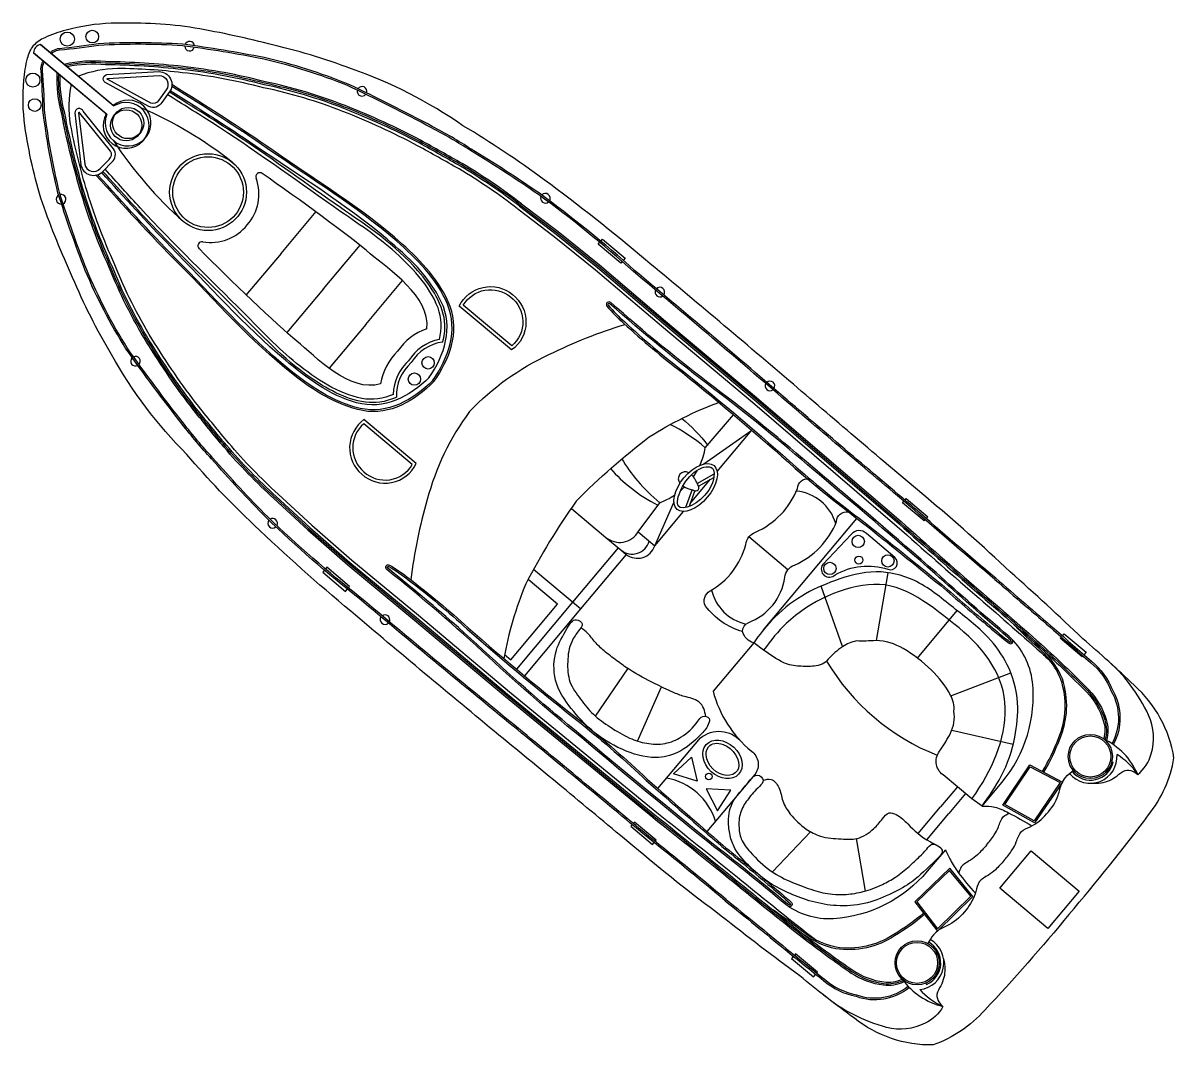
# Model space of a CAD drawing. Header units: metres. Extents: x 283839 to 285909, y 2019455 to 2022422.
# Drawn here: x 285416.8 to 285473.5, y 2021062.9 to 2021113.4 of the extents above; entities that cross this region are included whole.
import ezdxf

# ---------------------------------------------------------------- set-up
doc = ezdxf.new("R2010")
doc.units = ezdxf.units.M
doc.header["$MEASUREMENT"] = 0

msp = doc.modelspace()

# ---------------------------------------------------------------- linework, layer by layer
at = {"color": 32, "true_color": 0xcd6928}
for p, q in [((285429.487, 2021101.986), (285431.218, 2021104.049)), ((285431.576, 2021100.233), (285433.383, 2021102.386)), ((285429.487, 2021101.986), (285427.756, 2021099.923)), ((285433.665, 2021098.48), (285435.477, 2021100.639)), ((285431.576, 2021100.233), (285429.769, 2021098.08)), ((285433.665, 2021098.48), (285431.853, 2021096.321)), ((285450.354, 2021091.592), (285452.711, 2021093.256)), ((285451.005, 2021091.222), (285452.711, 2021093.256)), ((285450.011, 2021090.624), (285450.85, 2021091.111)), ((285450.088, 2021090.492), (285450.837, 2021090.926)), ((285449.763, 2021090.329), (285449.438, 2021089.44)), ((285449.672, 2021089.635), (285450.679, 2021090.834)), ((285449.907, 2021090.276), (285449.62, 2021089.493)), ((285447.924, 2021087.551), (285448.872, 2021089.693)), ((285447.924, 2021087.551), (285449.347, 2021089.247)), ((285453.291, 2021083.405), (285457.903, 2021088.9)), ((285447.105, 2021088.239), (285447.924, 2021087.551)), ((285454.499, 2021086.369), (285452.566, 2021087.991)), ((285458.863, 2021082.876), (285459.443, 2021086.227)), ((285457.193, 2021082.577), (285456.131, 2021085.562)), ((285443.87, 2021084.769), (285441.1, 2021081.469)), ((285444.264, 2021084.438), (285441.496, 2021081.139)), ((285460.89, 2021082.001), (285462.842, 2021084.36)), ((285445.009, 2021079.138), (285446.605, 2021081.489)), ((285462.539, 2021080.152), (285465.494, 2021081.286)), ((285447.08, 2021077.919), (285448.257, 2021080.591)), ((285462.587, 2021078.462), (285465.614, 2021077.766)), ((285470.476, 2021076.896), (285470.551, 2021076.877)), ((285462.858, 2021075.661), (285462.03, 2021074.675)), ((285463.257, 2021075.33), (285462.428, 2021074.341)), ((285460.921, 2021073.353), (285462.03, 2021074.675)), ((285461.344, 2021073.05), (285462.428, 2021074.341)), ((285453.735, 2021071.457), (285455.607, 2021073.445)), ((285458.32, 2021070.516), (285457.875, 2021073.105)), ((285461.308, 2021065.972), (285461.339, 2021065.901))]:
    msp.add_line(p, q, dxfattribs=at)
for points in [[(285468.364, 2021069.359, 0.01736), (285472.288, 2021074.269, 0.12634), (285473.544, 2021077.083, 0.172899), (285471.574, 2021080.677, 0.013884), (285469.047, 2021082.966, 0.008973), (285465.467, 2021086.267, 0.01509), (285461.301, 2021089.962, -0.002245), (285454.763, 2021095.524, 0.003342), (285447.476, 2021101.664, 0.016984), (285442.469, 2021105.618, 0.024546), (285438.461, 2021108.288, 0.067942), (285432.958, 2021111.093, 0.033948), (285428.869, 2021112.324, 0.022001), (285424.989, 2021113.147, 0.042872), (285421.102, 2021113.34, 0.059514), (285418.876, 2021113.001, 0.046364), (285417.826, 2021112.628, 0.104882), (285417.27, 2021112.239, 0.104882)], [(285468.364, 2021069.359, -0.01736), (285464.209, 2021064.642, -0.12634), (285461.656, 2021062.918, -0.172899), (285457.775, 2021064.235, -0.013884), (285455.082, 2021066.326, -0.008973), (285451.21, 2021069.279, -0.01509), (285446.849, 2021072.741, 0.002245), (285440.236, 2021078.215, -0.003342), (285432.925, 2021084.326, -0.016984), (285428.162, 2021088.571, -0.024546), (285424.838, 2021092.055, -0.067942), (285421.121, 2021096.988, -0.033948), (285419.199, 2021100.802, -0.022001), (285417.715, 2021104.479, -0.042872), (285416.851, 2021108.274, -0.059514), (285416.799, 2021110.525, -0.046364), (285416.984, 2021111.624, -0.104882), (285417.27, 2021112.239, -0.104882)], [(285464.755, 2021085.95, -0.006425), (285460.778, 2021089.379, -0.002217), (285454.253, 2021094.93, 0.003368), (285446.933, 2021101.146, 0.024633), (285442.231, 2021104.952, 0.015037), (285438.872, 2021107.126, 0.025439), (285436.944, 2021108.25, 0.013843), (285432.796, 2021110.339, 0.040266), (285428.646, 2021111.646, 0.016729), (285424.633, 2021112.309, 0.029739), (285420.487, 2021112.327, -0.01525), (285418.552, 2021112.085, 0.132389), (285418.214, 2021111.977, 0.028442), (285418.093, 2021111.899, 0.028442)], [(285464.706, 2021085.891, -0.006424), (285460.728, 2021089.321, -0.002217), (285454.203, 2021094.872, 0.003368), (285446.883, 2021101.088, 0.024633), (285442.187, 2021104.889, 0.015038), (285438.831, 2021107.061, 0.025461), (285436.908, 2021108.182, 0.013839), (285432.765, 2021110.268, 0.040238), (285428.63, 2021111.571, 0.016715), (285424.625, 2021112.233, 0.029693), (285420.495, 2021112.251, -0.015234), (285418.557, 2021112.008, 0.134036), (285418.253, 2021111.911, 0.024879), (285418.154, 2021111.848, 0.024879)], [(285451.399, 2021070.035, 0.006425), (285447.332, 2021073.357, 0.002217), (285440.732, 2021078.82, -0.003368), (285433.341, 2021084.95, -0.024633), (285428.777, 2021088.921, -0.015037), (285426.053, 2021091.852, -0.025439), (285424.612, 2021093.555, -0.013843), (285421.835, 2021097.279, -0.040266), (285419.828, 2021101.139, -0.016729), (285418.478, 2021104.976, -0.029739), (285417.741, 2021109.056, 0.01525), (285417.644, 2021111.003, -0.132389), (285417.692, 2021111.355, -0.028442), (285417.748, 2021111.487, -0.028442)], [(285451.448, 2021070.094, 0.006424), (285447.38, 2021073.416, 0.002217), (285440.781, 2021078.88, -0.003368), (285433.39, 2021085.01, -0.024633), (285428.831, 2021088.975, -0.015038), (285426.11, 2021091.903, -0.025461), (285424.673, 2021093.603, -0.013839), (285421.899, 2021097.321, -0.040238), (285419.899, 2021101.168, -0.016715), (285418.552, 2021104.996, -0.029693), (285417.818, 2021109.061, 0.015234), (285417.72, 2021111.011, -0.134036), (285417.764, 2021111.328, -0.024879), (285417.808, 2021111.436, -0.024879)], [(285441.349, 2021104.432, 0.031596), (285438.423, 2021106.415, 0.004928), (285436.372, 2021107.568, 0.02844), (285432.647, 2021109.277, 0.042875), (285428.696, 2021110.457, 0.035347), (285424.649, 2021111.208, 0.024093), (285420.833, 2021111.449, 0.079837), (285418.79, 2021111.315)], [(285441.302, 2021104.371, 0.031592), (285438.385, 2021106.349, 0.004926), (285436.335, 2021107.501, 0.028436), (285432.619, 2021109.205, 0.042895), (285428.678, 2021110.382, 0.035363), (285424.64, 2021111.132, 0.024111), (285420.828, 2021111.372, 0.077658), (285418.864, 2021111.253, 0.077658)], [(285441.255, 2021104.31, 0.031588), (285438.346, 2021106.282, 0.004924), (285436.299, 2021107.433, 0.028433), (285432.591, 2021109.134, 0.042917), (285428.661, 2021110.307, 0.035379), (285424.632, 2021111.055, 0.02413), (285420.824, 2021111.295, 0.075408), (285418.938, 2021111.19, 0.075408)], [(285429.137, 2021089.88, -0.031596), (285426.676, 2021092.417, -0.004928), (285425.184, 2021094.237, -0.02844), (285422.855, 2021097.609, -0.042875), (285421.007, 2021101.296, -0.035347), (285419.566, 2021105.151, -0.024093), (285418.666, 2021108.868, -0.079837), (285418.444, 2021110.903)], [(285429.188, 2021089.937, -0.031592), (285426.734, 2021092.466, -0.004926), (285425.244, 2021094.285, -0.028436), (285422.921, 2021097.649, -0.042895), (285421.078, 2021101.326, -0.035363), (285419.639, 2021105.173, -0.024111), (285418.741, 2021108.885, -0.077658), (285418.518, 2021110.841, -0.077658)], [(285429.24, 2021089.993, -0.031588), (285426.793, 2021092.516, -0.004924), (285425.305, 2021094.333, -0.028433), (285422.986, 2021097.689, -0.042917), (285421.149, 2021101.356, -0.035379), (285419.713, 2021105.194, -0.02413), (285418.816, 2021108.902, -0.075408), (285418.592, 2021110.778, -0.075408)], [(285441.161, 2021104.189, 0.031581), (285438.269, 2021106.15, 0.00492), (285436.226, 2021107.298, 0.028426), (285432.534, 2021108.991, 0.042959), (285428.626, 2021110.158, 0.035411), (285424.614, 2021110.903, 0.028829), (285421.419, 2021111.107, 0.092336), (285419.49, 2021110.727, 0.080328)], [(285423.973, 2021109.935), (285423.611, 2021109.435, -0.382221), (285422.97, 2021109.227), (285420.88, 2021110.381, -0.786544), (285420.89, 2021110.809), (285423.467, 2021110.955, -0.616464), (285423.973, 2021109.935, -3.844907)], [(285429.343, 2021090.107, -0.031581), (285426.91, 2021092.615, -0.00492), (285425.425, 2021094.428, -0.028426), (285423.117, 2021097.77, -0.042959), (285421.29, 2021101.416, -0.035411), (285419.86, 2021105.238, -0.028829), (285419.105, 2021108.35, -0.092336), (285419.145, 2021110.315, -0.080328)], [(285420.702, 2021106.037), (285421.132, 2021106.48, 0.382221), (285421.226, 2021107.148), (285419.726, 2021109.006, 0.786544), (285419.307, 2021108.922), (285419.61, 2021106.359, 0.616464), (285420.702, 2021106.037, 3.844907)], [(285441.163, 2021104.187), (285442.964, 2021102.816), (285445.001, 2021101.177), (285448.253, 2021098.413), (285452.746, 2021094.642), (285459.88, 2021088.514, 0.002601), (285463.722, 2021085.144, -0.00441), (285466.985, 2021082.286, -0.002867), (285467.467, 2021081.841, -0.002867)], [(285441.256, 2021104.309), (285443.059, 2021102.937), (285445.099, 2021101.296), (285448.352, 2021098.53), (285452.845, 2021094.759), (285459.981, 2021088.63, 0.002601), (285463.822, 2021085.26, -0.00441), (285467.087, 2021082.4, -0.012997), (285469.236, 2021080.334, -0.113276), (285470.057, 2021078.935, -0.142458), (285470.078, 2021078.022, -0.142458)], [(285441.303, 2021104.37), (285443.106, 2021102.998), (285445.148, 2021101.355), (285448.402, 2021098.589), (285452.895, 2021094.818), (285460.031, 2021088.688, 0.002601), (285463.872, 2021085.318, -0.004411), (285467.139, 2021082.457, -0.013003), (285469.291, 2021080.388, -0.113337), (285470.131, 2021078.958, -0.144821), (285470.148, 2021077.987, -0.138987)], [(285441.349, 2021104.432), (285443.153, 2021103.058), (285445.197, 2021101.414), (285448.451, 2021098.647), (285452.945, 2021094.876), (285460.082, 2021088.746, 0.002601), (285463.922, 2021085.376, -0.004411), (285467.19, 2021082.514, -0.013009), (285469.347, 2021080.441, -0.113396), (285470.204, 2021078.981, -0.146005), (285470.218, 2021077.949, -1.595219)], [(285440.865, 2021097.217), (285438.278, 2021099.388, -0.483063), (285440.91, 2021099.953, -0.50024), (285440.865, 2021097.217, -0.418424)], [(285464.073, 2021074.711), (285465.053, 2021075.879, 0.202722), (285466.562, 2021080.847, 0.178768), (285465.4, 2021083.087, -0.010028), (285461.809, 2021086.233, 0.005356), (285455.817, 2021091.347, 0.016605), (285450.872, 2021095.368, -0.018921), (285445.757, 2021099.556, 0.925873), (285445.563, 2021099.384, 0.041202), (285446.391, 2021098.544, 0.024461), (285449.291, 2021096.102, -0.012888), (285454.857, 2021091.374, 0.019359), (285458.183, 2021088.691, -0.002375), (285462.034, 2021085.588, 0.006386), (285464.428, 2021083.546, 0.013656), (285465.404, 2021082.747, 0.862706), (285465.578, 2021082.913, -0.648089)], [(285465.518, 2021082.865, 0.016488), (285465.35, 2021083.029, -0.010023), (285461.758, 2021086.176, 0.005356), (285455.767, 2021091.289, 0.016607), (285450.826, 2021095.306, -0.018921), (285445.706, 2021099.499, -0.01143), (285445.704, 2021099.501, 0.913283), (285445.624, 2021099.432, 0.041174), (285446.443, 2021098.601, 0.024478), (285449.338, 2021096.162, -0.012889), (285454.908, 2021091.432, 0.019362), (285458.23, 2021088.752, -0.002377), (285462.083, 2021085.647, 0.006391), (285464.478, 2021083.604, 0.013664), (285465.451, 2021082.808, -0.000701), (285465.451, 2021082.807, 0.819976), (285465.518, 2021082.865, 0.819976)], [(285438.792, 2021094.177, -0.096403), (285442.706, 2021096.987, -0.040538), (285446.461, 2021098.479, -1.92312)], [(285444.051, 2021089.763, -0.033687), (285447.645, 2021092.924, -0.051879), (285451.084, 2021094.632, -1.92312)], [(285436.158, 2021091.608), (285433.571, 2021093.779, 0.483063), (285433.471, 2021091.089, 0.50024), (285436.158, 2021091.608, 0.418424)], [(285438.792, 2021094.177, 0.096403), (285436.703, 2021089.835, 0.040538), (285435.886, 2021085.878, 1.92312)], [(285452.261, 2021083.316, -0.164009), (285450.425, 2021084.582, -0.407559), (285450.657, 2021085.325, 0.20466), (285452.416, 2021087.622, -0.28657), (285452.89, 2021088.225, 0.198759), (285454.964, 2021090.377, -0.45148), (285455.54, 2021090.851, -1.463971)], [(285429.137, 2021089.88), (285430.802, 2021088.341), (285432.776, 2021086.614), (285436.065, 2021083.889), (285440.559, 2021080.118), (285447.835, 2021074.153, -0.002601), (285451.819, 2021070.955, 0.004411), (285455.205, 2021068.233, 0.013009), (285457.621, 2021066.469, 0.113396), (285459.207, 2021065.878, 0.146005), (285460.226, 2021066.043, 1.595219)], [(285429.189, 2021089.936), (285430.854, 2021088.398), (285432.826, 2021086.673), (285436.115, 2021083.948), (285440.608, 2021080.177), (285447.883, 2021074.212, -0.002601), (285451.868, 2021071.014, 0.004411), (285455.253, 2021068.294, 0.013003), (285457.664, 2021066.533, 0.113337), (285459.217, 2021065.954, 0.144821), (285460.177, 2021066.106, 0.138987)], [(285429.241, 2021089.992), (285430.905, 2021088.455), (285432.876, 2021086.731), (285436.164, 2021084.007), (285440.657, 2021080.236), (285447.931, 2021074.272, -0.002601), (285451.916, 2021071.074, 0.00441), (285455.3, 2021068.354, 0.012997), (285457.707, 2021066.596, 0.113276), (285459.227, 2021066.03, 0.142458), (285460.13, 2021066.169, 0.142458)], [(285429.345, 2021090.105), (285431.007, 2021088.57), (285432.975, 2021086.848), (285436.262, 2021084.125), (285440.755, 2021080.354), (285448.027, 2021074.392, -0.002601), (285452.013, 2021071.193, 0.00441), (285455.394, 2021068.475, 0.002867), (285455.916, 2021068.078, 0.002867)], [(285444.051, 2021089.763, 0.033687), (285441.562, 2021085.676, 0.051879), (285440.476, 2021081.993, 1.92312)], [(285443.817, 2021089.394), (285445.517, 2021087.968, 0.462925), (285447.105, 2021088.239), (285448.173, 2021089.68)], [(285452.806, 2021082.772, -0.291269), (285452.257, 2021083.331, -0.299867), (285452.528, 2021083.754, 0.273478), (285454.349, 2021086, -0.28657), (285454.822, 2021086.603, 0.198759), (285456.896, 2021088.756, -0.45148), (285457.472, 2021089.229, -1.463971)], [(285445.517, 2021087.968), (285446.254, 2021087.349, 0.545737), (285447.649, 2021087.782, 0.282905)], [(285446.254, 2021087.349), (285446.52, 2021087.126, 0.516839), (285447.924, 2021087.551, 0.282905)], [(285462.264, 2021072.556), (285461.369, 2021071.489, -0.202722), (285456.737, 2021069.141, -0.178768), (285454.331, 2021069.897, 0.010028), (285450.609, 2021072.887, -0.005356), (285444.533, 2021077.902, -0.016605), (285439.715, 2021082.073, 0.018921), (285434.703, 2021086.384, -0.925873), (285434.838, 2021086.605, -0.041202), (285435.81, 2021085.935, -0.024461), (285438.718, 2021083.504, 0.012888), (285444.339, 2021078.842, -0.019359), (285447.559, 2021076.032, 0.002375), (285451.283, 2021072.778, -0.006386), (285453.71, 2021070.774, -0.013656), (285454.666, 2021069.951, -0.862706), (285454.533, 2021069.751, 0.648089)], [(285454.569, 2021069.819, -0.016488), (285454.379, 2021069.956, 0.010023), (285450.656, 2021072.947, -0.005356), (285444.582, 2021077.961, -0.016607), (285439.768, 2021082.13, 0.018921), (285434.751, 2021086.444, 0.01143), (285434.748, 2021086.446, -0.913283), (285434.802, 2021086.537, -0.041174), (285435.763, 2021085.875, -0.024478), (285438.667, 2021083.447, 0.012889), (285444.291, 2021078.782, -0.019362), (285447.508, 2021075.975, 0.002377), (285451.234, 2021072.719, -0.006391), (285453.661, 2021070.715, -0.013664), (285454.614, 2021069.895, 0.000701), (285454.614, 2021069.894, -0.819976), (285454.569, 2021069.819, -0.819976)], [(285464.705, 2021085.892, 0.002941), (285467.593, 2021083.396, -0.002014), (285469.422, 2021081.793, -0.130992), (285470.45, 2021080.376, -0.261832), (285470.475, 2021077.782, -0.261832)], [(285464.755, 2021085.95, 0.002942), (285467.643, 2021083.454, -0.002013), (285469.472, 2021081.852, -0.130442), (285470.52, 2021080.409, -0.261246), (285470.543, 2021077.745, -0.209197)], [(285467.055, 2021076.412, 0.043334), (285467.838, 2021078.043, 0.18333), (285467.966, 2021080.958, 0.123985), (285466.671, 2021082.674, -0.015377), (285465.58, 2021083.733)], [(285452.806, 2021082.772), (285450.803, 2021080.385, 0.158322), (285452.696, 2021077.42, -0.417676), (285452.865, 2021076.268), (285450.503, 2021073.454)], [(285464.073, 2021074.711), (285463.573, 2021075.068), (285462.148, 2021076.25, -0.448043), (285462.03, 2021077.482, 0.025561), (285462.516, 2021078.304, 0.15676), (285462.69, 2021079.386, 0.144288), (285462.52, 2021080.189, 0.079427), (285461.574, 2021081.422, 0.054179), (285460.186, 2021082.477, 0.127294), (285458.836, 2021082.878, -0.025195), (285457.879, 2021082.856, 0.112656), (285457.187, 2021082.572, 0.061652), (285456.485, 2021081.956, -0.222278), (285455.797, 2021081.617, -0.049109), (285455.06, 2021081.613, -0.09997), (285454.289, 2021081.782, -0.045992), (285453.297, 2021082.404), (285452.806, 2021082.772)], [(285467.123, 2021076.377, 0.043195), (285467.909, 2021078.015, 0.183415), (285468.038, 2021080.985, 0.094511), (285467.107, 2021082.381)], [(285471.757, 2021076.272, 0.164393), (285472.413, 2021077.285, 0.188684), (285472.293, 2021079.188, 0.10758), (285470.182, 2021081.974)], [(285448.085, 2021075.568), (285450.186, 2021078.072, -0.406088), (285452.173, 2021077.908)], [(285451.399, 2021070.035, -0.002942), (285454.358, 2021067.624, 0.002013), (285456.253, 2021066.101, 0.130442), (285457.856, 2021065.319, 0.261246), (285460.483, 2021065.759, 0.209197)], [(285451.447, 2021070.095, -0.002941), (285454.407, 2021067.684, 0.002014), (285456.302, 2021066.16, 0.130992), (285457.877, 2021065.394, 0.261832), (285460.435, 2021065.819, 0.261832)], [(285461.191, 2021069.425, -0.043334), (285459.72, 2021068.37, -0.18333), (285456.873, 2021067.739, -0.123985), (285454.957, 2021068.717, 0.015377), (285453.725, 2021069.608)], [(285461.237, 2021069.364, -0.043195), (285459.761, 2021068.305, -0.183415), (285456.858, 2021067.664, -0.094511), (285455.321, 2021068.338)], [(285462.145, 2021064.818, -0.164393), (285461.261, 2021063.997, -0.188684), (285459.367, 2021063.784, -0.10758), (285456.256, 2021065.38)]]:
    msp.add_lwpolyline(points, format="xyb", dxfattribs=at)
for points in [[(285420.864, 2021108.872), (285417.271, 2021111.887)], [(285417.271, 2021111.887), (285420.892, 2021108.848)], [(285417.617, 2021112.299), (285421.238, 2021109.26)], [(285421.21, 2021109.284), (285417.617, 2021112.299)], [(285446.323, 2021101.583), (285446.259, 2021101.506), (285445.138, 2021102.446), (285445.21, 2021102.531)], [(285445.259, 2021102.59), (285445.345, 2021102.692), (285446.465, 2021101.752), (285446.373, 2021101.641)], [(285450.419, 2021092.395), (285451.816, 2021094.018)], [(285461.273, 2021088.84), (285461.223, 2021088.781), (285460.152, 2021089.68), (285460.214, 2021089.754)], [(285460.263, 2021089.813), (285460.327, 2021089.889), (285461.398, 2021088.99), (285461.322, 2021088.899)], [(285446.125, 2021087.457), (285443.87, 2021084.769)], [(285446.52, 2021087.126), (285444.264, 2021084.438), (285441.942, 2021086.387)], [(285431.629, 2021086.348), (285431.543, 2021086.247), (285432.664, 2021085.306), (285432.756, 2021085.416)], [(285432.805, 2021085.475), (285432.87, 2021085.552), (285431.75, 2021086.493), (285431.678, 2021086.407)], [(285440.514, 2021082.189), (285440.82, 2021081.932), (285443.124, 2021084.678), (285441.676, 2021085.894)], [(285469.054, 2021082.119), (285469.02, 2021082.078), (285467.936, 2021082.988), (285467.989, 2021083.051)], [(285468.039, 2021083.11), (285468.127, 2021083.215), (285469.211, 2021082.306), (285469.103, 2021082.177)], [(285447.948, 2021072.963), (285447.998, 2021073.023), (285446.927, 2021073.922), (285446.864, 2021073.847)], [(285446.815, 2021073.788), (285446.751, 2021073.713), (285447.822, 2021072.813), (285447.899, 2021072.904)], [(285454.766, 2021067.294), (285454.677, 2021067.188), (285455.761, 2021066.279), (285455.869, 2021066.408)], [(285455.918, 2021066.466), (285455.952, 2021066.507), (285454.868, 2021067.416), (285454.815, 2021067.353)]]:
    msp.add_lwpolyline(points, dxfattribs=at)
for points in [[(285423.819, 2021110.049), (285423.45, 2021109.539, -0.383069), (285423.055, 2021109.399), (285420.942, 2021110.566, -0.853636), (285420.924, 2021110.619), (285423.471, 2021110.763, -0.613527)], [(285420.563, 2021106.169), (285421.002, 2021106.622, 0.383069), (285421.07, 2021107.035), (285419.555, 2021108.913, 0.853636), (285419.5, 2021108.922), (285419.8, 2021106.388, 0.613527)], [(285440.868, 2021097.415), (285438.472, 2021099.425, -0.460147), (285440.814, 2021099.833, -0.47706)], [(285435.964, 2021091.571), (285433.568, 2021093.581, 0.460147), (285433.573, 2021091.204, 0.47706)], [(285456.211, 2021086.627, 0.917705), (285456.826, 2021086.124, -0.209704), (285459.422, 2021086.396, 0.850912), (285459.776, 2021086.977), (285458.365, 2021088.161, 0.435659), (285457.619, 2021088.116)]]:
    msp.add_lwpolyline(points, format="xyb", close=True, dxfattribs=at)
for points in [[(285450.011, 2021075.941), (285448.847, 2021076.303), (285449.743, 2021077.13)], [(285466.664, 2021073.876), (285465.096, 2021074.759), (285466.429, 2021076.739), (285468.045, 2021075.895)], [(285466.64, 2021073.977), (285465.206, 2021074.785), (285466.454, 2021076.64), (285467.933, 2021075.867)], [(285450.466, 2021075.559), (285451.024, 2021074.476), (285451.683, 2021075.501)], [(285467.32, 2021068.658), (285464.945, 2021070.651), (285466.498, 2021072.502), (285468.873, 2021070.509)], [(285463.621, 2021070.25), (285462.479, 2021071.641), (285460.76, 2021069.985), (285461.872, 2021068.539)], [(285463.517, 2021070.256), (285462.472, 2021071.528), (285460.863, 2021069.977), (285461.88, 2021068.655)]]:
    msp.add_lwpolyline(points, close=True, dxfattribs=at)
for centre, radius in [((285420.171, 2021112.682), 0.313), ((285418.941, 2021112.562), 0.349), ((285417.242, 2021110.538), 0.349), ((285417.337, 2021109.306), 0.313), ((285421.843, 2021108.304), 0.771), ((285421.939, 2021108.418), 0.771), ((285425.886, 2021105.008), 1.896), ((285425.886, 2021105.008), 1.896), ((285425.886, 2021105.008), 1.743), ((285425.886, 2021105.008), 1.743), ((285436.741, 2021096.584), 0.305), ((285436.066, 2021095.779), 0.305), ((285457.962, 2021087.768), 0.304), ((285457.996, 2021086.849), 0.197), ((285459.426, 2021086.807), 0.304), ((285456.566, 2021086.439), 0.304), ((285469.417, 2021077.154), 1.09), ((285469.417, 2021077.154), 1.013), ((285450.592, 2021076.171), 0.163), ((285460.87, 2021066.97), 1.09), ((285460.87, 2021066.97), 1.013)]:
    msp.add_circle(centre, radius, dxfattribs=at)
for centre, radius, start, end in [((285424.977, 2021112.211), 0.237, 4.623, 159.7651), ((285417.727, 2021111.856), 0.456, 103.9029, 176.0881), ((285417.727, 2021111.856), 0.456, 103.9029, 176.0881), ((285424.977, 2021112.211), 0.237, 178.4028, 345.9853), ((285433.483, 2021109.985), 0.237, 340.284, 148.3797), ((285433.483, 2021109.985), 0.237, 167.0147, 321.6489), ((285421.843, 2021108.304), 1.132, 149.8795, 122.329), ((285421.939, 2021108.418), 1.132, 157.662, 130.1115), ((285414.592, 2021090.675), 20.143, 51.5973, 66.6681), ((285438.043, 2021118.617), 20.143, 213.3229, 228.3937), ((285426.112, 2021104.909), 2.281, 318.2552, 20.0563), ((285428.444, 2021105.763), 0.202, 54.3332, 200.8009), ((285418.635, 2021104.654), 0.237, 120.2259, 275.368), ((285418.635, 2021104.654), 0.237, 294.0057, 101.5882), ((285442.532, 2021104.706), 0.237, 157.3348, 309.6105), ((285442.532, 2021104.706), 0.237, 328.2694, 138.6759), ((285426.023, 2021104.803), 2.281, 259.9347, 321.7359), ((285425.587, 2021102.359), 0.202, 79.1901, 225.6578), ((285448.177, 2021100.075), 0.237, 153.6256, 306.2061), ((285448.177, 2021100.075), 0.237, 324.8663, 134.9654), ((285437.63, 2021095.529), 2.894, 109.1196, 145.722), ((285437.744, 2021095.481), 2.3, 100.9573, 148.707), ((285437.259, 2021095.087), 2.894, 134.269, 170.8714), ((285437.744, 2021095.481), 2.146, 97.4999, 148.707), ((285422.303, 2021096.663), 0.237, 131.6114, 299.707), ((285422.303, 2021096.663), 0.237, 318.3421, 112.9763), ((285437.326, 2021094.983), 2.3, 131.284, 179.0337), ((285437.326, 2021094.983), 2.146, 131.284, 182.4911), ((285453.61, 2021095.446), 0.237, 151.2175, 307.4666), ((285453.61, 2021095.446), 0.237, 326.0908, 132.5933), ((285446.923, 2021093), 3.548, 335.4297, 350.1855), ((285449.434, 2021090.858), 0.347, 60.7978, 219.1434), ((285448.872, 2021090.166), 1.241, 53.6108, 53.8801), ((285448.872, 2021090.166), 1.241, 18.4001, 46.0402), ((285446.923, 2021093), 3.548, 324.898, 331.2373), ((285450.017, 2021091.531), 1.241, 226.1109, 226.3803), ((285446.923, 2021093), 3.548, 309.9446, 314.1845), ((285450.017, 2021091.531), 1.241, 235.598, 261.5909), ((285449.942, 2021090.43), 0.166, 229.9955, 49.9955), ((285446.923, 2021093), 3.548, 290.6205, 303.9715), ((285454.706, 2021088.016), 2.243, 16.62, 84.7674), ((285429.072, 2021088.667), 0.237, 141.3151, 311.7217), ((285429.072, 2021088.667), 0.237, 330.3805, 122.6562), ((285452.913, 2021085.879), 2.243, 193.1955, 257.3997), ((285434.612, 2021083.911), 0.237, 145.0256, 315.1247), ((285434.612, 2021083.911), 0.237, 333.7849, 126.3654), ((285465.982, 2021087.597), 11.166, 210.895, 248.3676), ((285468.536, 2021074.86), 3.517, 23.6642, 63.9998), ((285469.417, 2021077.154), 1.32, 219.3213, 4.2229), ((285468.863, 2021074.273), 3.517, 34.6376, 57.8701), ((285469.417, 2021077.154), 1.167, 219.3213, 346.2712), ((285447.944, 2021073.018), 3.124, 17.4641, 79.3515), ((285460.87, 2021066.97), 1.32, 275.7681, 60.6697), ((285460.87, 2021066.97), 1.167, 293.7198, 60.6697), ((285462.976, 2021068.236), 3.517, 215.9912, 256.3268), ((285463.611, 2021068.015), 3.517, 222.1209, 245.3534)]:
    msp.add_arc(centre, radius, start, end, dxfattribs=at)
for start_param, end_param in [(4.712389, 5.232342), (0.830012, 1.576846)]:
    msp.add_ellipse((285449.286, 2021091.046), major_axis=(-3.174, 2.663), ratio=0.425319, start_param=start_param, end_param=end_param, dxfattribs=at)
for centre, major_axis, ratio in [((285449.942, 2021090.43), (0.907, 1.08), 0.533092), ((285451.266, 2021077.009), (-0.799, 0.734), 0.758117)]:
    msp.add_ellipse(centre, major_axis=major_axis, ratio=ratio, dxfattribs=at)
for points, knots in [([(285436.965, 2021095.702), (285437.746, 2021096.81), (285438.232, 2021098.205), (285437.164, 2021100.75), (285436.149, 2021101.757), (285433.159, 2021104.347), (285430.97, 2021105.669), (285427.291, 2021108.215), (285425.73, 2021109.207), (285424.094, 2021110.226)], [0, 0, 0, 0, 0.0480884, 0.0480884, 0.0961768, 0.0961768, 0.1985377, 0.1985377, 0.2704106, 0.2704106, 0.2704106, 0.2704106]), ([(285437.028, 2021095.658), (285437.787, 2021096.734), (285438.313, 2021098.095), (285437.347, 2021100.617), (285436.383, 2021101.634), (285433.438, 2021104.25), (285431.249, 2021105.555), (285427.488, 2021108.181), (285425.832, 2021109.235), (285424.101, 2021110.312)], [0, 0, 0, 0, 0.0462196, 0.0462196, 0.0924392, 0.0924392, 0.1947325, 0.1947325, 0.2709084, 0.2709084, 0.2709084, 0.2709084]), ([(285437.307, 2021097.739), (285437.425, 2021098.266), (285437.426, 2021098.785), (285436.821, 2021100.384), (285435.88, 2021101.383), (285434.055, 2021102.959), (285433.058, 2021103.61), (285430.086, 2021105.684), (285428.116, 2021107.128), (285425.353, 2021108.9), (285424.624, 2021109.355), (285423.896, 2021109.81)], [0.0248254, 0.0248254, 0.0248254, 0.0248254, 0.0474598, 0.0474598, 0.0949196, 0.0949196, 0.1423794, 0.1423794, 0.237299, 0.237299, 0.2709084, 0.2709084, 0.2709084, 0.2709084]), ([(285437.464, 2021097.609), (285437.539, 2021097.893), (285437.712, 2021099.121), (285435.921, 2021101.896), (285432.112, 2021104.396), (285428.032, 2021107.409), (285425.155, 2021109.205), (285423.977, 2021109.94)], [0.0234044, 0.0234044, 0.0234044, 0.0234044, 0.0350942, 0.0739111, 0.138251, 0.2165713, 0.2709084, 0.2709084, 0.2709084, 0.2709084]), ([(285436.777, 2021095.835), (285437.575, 2021096.966), (285437.989, 2021098.337), (285436.8, 2021100.853), (285435.726, 2021101.844), (285432.644, 2021104.424), (285430.412, 2021105.797), (285426.829, 2021108.236), (285425.423, 2021109.128), (285424.018, 2021110.005)], [0, 0, 0, 0, 0.0508337, 0.0508337, 0.1016674, 0.1016674, 0.2060328, 0.2060328, 0.2709084, 0.2709084, 0.2709084, 0.2709084]), ([(285437.028, 2021095.658), (285436.1, 2021094.724), (285434.85, 2021093.969), (285432.2, 2021094.483), (285431.031, 2021095.256), (285427.943, 2021097.702), (285426.278, 2021099.632), (285423.039, 2021102.88), (285421.714, 2021104.328), (285420.353, 2021105.846)], [0, 0, 0, 0, 0.0462196, 0.0462196, 0.0924392, 0.0924392, 0.1947325, 0.1947325, 0.2709084, 0.2709084, 0.2709084, 0.2709084]), ([(285436.973, 2021095.712), (285436.018, 2021094.75), (285434.728, 2021094.03), (285432.036, 2021094.64), (285430.868, 2021095.465), (285427.799, 2021097.96), (285426.117, 2021099.887), (285422.972, 2021103.068), (285421.723, 2021104.433), (285420.437, 2021105.868)], [0, 0, 0, 0, 0.0480884, 0.0480884, 0.0961768, 0.0961768, 0.1985377, 0.1985377, 0.2704106, 0.2704106, 0.2704106, 0.2704106]), ([(285436.81, 2021095.874), (285435.834, 2021094.892), (285434.556, 2021094.247), (285431.872, 2021094.981), (285430.71, 2021095.866), (285427.634, 2021098.454), (285425.894, 2021100.414), (285422.871, 2021103.519), (285421.748, 2021104.749), (285420.64, 2021105.981)], [0, 0, 0, 0, 0.0508337, 0.0508337, 0.1016674, 0.1016674, 0.2060328, 0.2060328, 0.2709084, 0.2709084, 0.2709084, 0.2709084]), ([(285435.182, 2021094.89), (285434.915, 2021094.767), (285433.736, 2021094.383), (285430.692, 2021095.666), (285427.569, 2021098.983), (285423.894, 2021102.478), (285421.626, 2021105), (285420.698, 2021106.033)], [0.0234044, 0.0234044, 0.0234044, 0.0234044, 0.0350942, 0.0739111, 0.138251, 0.2165713, 0.2709084, 0.2709084, 0.2709084, 0.2709084]), ([(285435.027, 2021095.022), (285434.528, 2021094.814), (285434.017, 2021094.723), (285432.337, 2021095.041), (285431.19, 2021095.795), (285429.322, 2021097.319), (285428.507, 2021098.187), (285425.949, 2021100.755), (285424.185, 2021102.444), (285421.96, 2021104.858), (285421.386, 2021105.497), (285420.812, 2021106.135)], [0.0248254, 0.0248254, 0.0248254, 0.0248254, 0.0474598, 0.0474598, 0.0949196, 0.0949196, 0.1423794, 0.1423794, 0.237299, 0.237299, 0.2709084, 0.2709084, 0.2709084, 0.2709084]), ([(285436.682, 2021098.264), (285436.868, 2021099.853), (285434.787, 2021101.201), (285432.919, 2021102.803), (285430.306, 2021104.706), (285428.557, 2021105.929)], [0.0313661, 0.0313661, 0.0313661, 0.0313661, 0.1084744, 0.1084744, 0.1920729, 0.1920729, 0.1920729, 0.1920729]), ([(285434.401, 2021095.546), (285432.869, 2021095.087), (285431.179, 2021096.902), (285429.278, 2021098.465), (285426.95, 2021100.708), (285425.442, 2021102.218)], [0.0313661, 0.0313661, 0.0313661, 0.0313661, 0.1084744, 0.1084744, 0.1920729, 0.1920729, 0.1920729, 0.1920729]), ([(285450.75, 2021091.393), (285450.628, 2021091.496), (285450.336, 2021091.485), (285449.35, 2021090.862), (285448.903, 2021089.79), (285449.271, 2021089.25), (285450.133, 2021089.587), (285450.898, 2021090.786), (285450.908, 2021091.261), (285450.75, 2021091.393)], [0, 0, 0, 0, 1.031451, 1.031451, 2.992455, 2.992455, 4.95346, 4.95346, 6.283185, 6.283185, 6.283185, 6.283185]), ([(285463.573, 2021075.068), (285464.595, 2021076.497), (285465.253, 2021077.997), (285465.185, 2021081.1), (285464.266, 2021082.426), (285461.609, 2021084.573), (285460.227, 2021085.709), (285457.258, 2021085.593), (285455.568, 2021084.818), (285454.004, 2021083.339), (285453.663, 2021082.893), (285453.297, 2021082.404)], [0, 0, 0, 0, 0.0684102, 0.0684102, 0.1368204, 0.1368204, 0.2052306, 0.2052306, 0.2736407, 0.2736407, 0.2974604, 0.2974604, 0.2974604, 0.2974604]), ([(285450.58, 2021077.639), (285450.336, 2021077.374), (285450.486, 2021076.732), (285451.4, 2021076.091), (285451.944, 2021076.196), (285452.175, 2021076.94), (285451.796, 2021077.582), (285451.006, 2021077.858), (285450.727, 2021077.8), (285450.58, 2021077.639)], [0, 0, 0, 0, 1.743273, 1.743273, 3.486547, 3.486547, 5.22982, 5.22982, 6.283185, 6.283185, 6.283185, 6.283185]), ([(285464.291, 2021072.777), (285464.428, 2021072.945), (285464.657, 2021073.225), (285464.913, 2021073.704), (285465.038, 2021074.176), (285465.311, 2021074.311), (285465.416, 2021074.358)], [0, 0, 0, 0, 0.00840925, 0.01405459, 0.02148076, 0.02583256, 0.02583256, 0.02583256, 0.02583256]), ([(285464.291, 2021072.777), (285464.15, 2021072.613), (285463.913, 2021072.34), (285463.486, 2021072.004), (285463.043, 2021071.799), (285462.958, 2021071.507), (285462.93, 2021071.396)], [0, 0, 0, 0, 0.00840925, 0.01405459, 0.02148076, 0.02583256, 0.02583256, 0.02583256, 0.02583256])]:
    msp.add_open_spline(points, degree=3, knots=knots, dxfattribs=at)
for points in [[(285449.264, 2021093.84), (285449.716, 2021093.467), (285450.153, 2021093.024), (285450.541, 2021092.502)], [(285445.746, 2021091.361), (285446.339, 2021090.694), (285447.112, 2021090.046), (285448.074, 2021089.562)]]:
    msp.add_open_spline(points, degree=3, dxfattribs=at)
for points in [[(285464.073, 2021074.711), (285465.024, 2021076.182), (285465.692, 2021078.113), (285465.823, 2021079.798), (285465.318, 2021081.687), (285464.362, 2021083.039), (285462.659, 2021084.505), (285460.707, 2021085.85), (285458.856, 2021086.267), (285456.802, 2021085.83), (285455.175, 2021085.07), (285453.687, 2021083.865), (285452.806, 2021082.772)], [(285443.993, 2021083.118), (285444.167, 2021083.36), (285444.345, 2021083.697), (285444.061, 2021083.907), (285443.611, 2021083.488), (285443.07, 2021082.396), (285443.033, 2021080.922), (285443.809, 2021079.518), (285444.821, 2021078.449), (285446.313, 2021077.511), (285447.973, 2021077.105), (285449.052, 2021077.352), (285450.19, 2021078.231), (285450.567, 2021078.737), (285450.605, 2021079.035), (285450.292, 2021079.13), (285450.054, 2021078.896), (285449.227, 2021078.122), (285448.437, 2021077.798), (285447.528, 2021077.808), (285446.686, 2021078.067), (285445.73, 2021078.611), (285444.895, 2021079.242), (285444.267, 2021079.98), (285443.743, 2021080.843), (285443.631, 2021081.831), (285443.826, 2021082.82), (285443.993, 2021083.118)], [(285450.438, 2021079.134), (285450.347, 2021079.517), (285450.093, 2021079.854), (285449.385, 2021080.118), (285448.816, 2021080.327), (285447.949, 2021080.745), (285446.675, 2021081.443), (285446.052, 2021081.883), (285445.426, 2021082.368), (285444.983, 2021082.801), (285444.62, 2021083.229), (285444.289, 2021083.514)], [(285453.274, 2021075.986), (285453.668, 2021076.021), (285454.043, 2021075.628), (285454.243, 2021074.964), (285454.612, 2021074.316), (285455.401, 2021073.576), (285456.098, 2021073.225), (285457.131, 2021073.088), (285457.909, 2021073.113), (285458.732, 2021073.596), (285459.158, 2021074.073), (285459.487, 2021074.371), (285459.835, 2021074.287), (285460.414, 2021073.827), (285461.527, 2021072.945), (285462.104, 2021072.528), (285461.64, 2021071.888), (285460.515, 2021070.9), (285459.5, 2021070.344), (285458.263, 2021069.896), (285456.894, 2021069.795), (285455.687, 2021069.998), (285454.603, 2021070.386), (285453.591, 2021070.922), (285452.66, 2021071.678), (285451.882, 2021072.617), (285451.641, 2021073.263), (285451.563, 2021073.957), (285451.795, 2021074.942), (285452.159, 2021075.427), (285452.64, 2021075.999), (285452.998, 2021076.239), (285453.274, 2021075.986), (285453.087, 2021075.676), (285452.547, 2021075.069), (285452.186, 2021074.464), (285452.08, 2021073.731), (285452.196, 2021073.084), (285452.63, 2021072.447), (285453.675, 2021071.497), (285454.725, 2021070.936), (285455.765, 2021070.558), (285456.691, 2021070.355), (285457.371, 2021070.351), (285458.211, 2021070.487), (285459.159, 2021070.839), (285459.807, 2021071.207), (285460.484, 2021071.734), (285460.995, 2021072.218), (285461.342, 2021072.575), (285461.62, 2021072.831), (285461.846, 2021072.778)], [(285465.173, 2021072.037), (285465.562, 2021072.552), (285465.762, 2021072.936), (285466.017, 2021073.446), (285466.449, 2021073.686), (285467.258, 2021074.32), (285467.829, 2021075.247), (285468.005, 2021075.814), (285468.191, 2021076.119), (285468.575, 2021076.462)], [(285469.456, 2021075.835), (285469.949, 2021075.857), (285470.734, 2021076.202), (285471.128, 2021076.461), (285471.503, 2021076.429), (285471.757, 2021076.272)], [(285464.073, 2021074.711), (285464.699, 2021074.654), (285465.377, 2021074.378), (285466.534, 2021073.729)], [(285462.264, 2021072.556), (285462.514, 2021072.05), (285462.903, 2021071.43), (285463.743, 2021070.403)], [(285465.173, 2021072.037), (285464.733, 2021071.565), (285464.39, 2021071.301), (285463.932, 2021070.962), (285463.771, 2021070.495), (285463.287, 2021069.587), (285462.473, 2021068.865), (285461.945, 2021068.593), (285461.677, 2021068.357), (285461.406, 2021067.919)], [(285462.176, 2021067.161), (285462.239, 2021066.671), (285462.036, 2021065.838), (285461.85, 2021065.405), (285461.946, 2021065.041), (285462.145, 2021064.818)]]:
    msp.add_spline(points, degree=3, dxfattribs=at)

doc.saveas('drawing.dxf')
